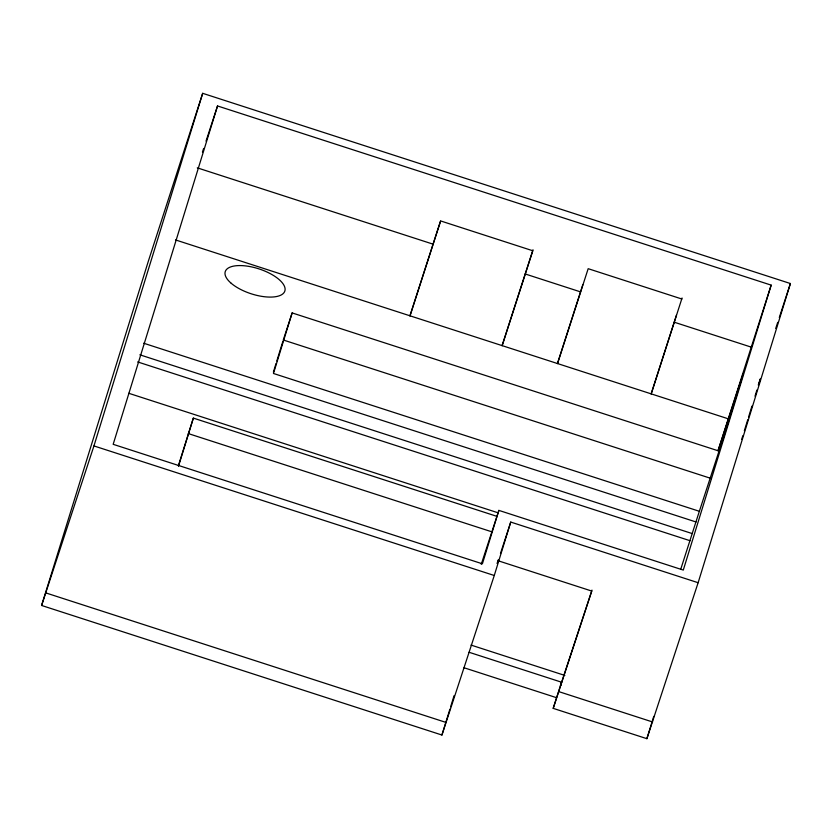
<?xml version="1.0" encoding="UTF-8"?>
<svg xmlns="http://www.w3.org/2000/svg" width="832" height="832" viewBox="0 0 832 832"><rect width="100%" height="100%" fill="white"/><g stroke="black" fill="none" stroke-linecap="round" stroke-linejoin="round"><path stroke-width="1.25" d="M698.131 582.712L510.744 522.07L494.27 575.494L441.927 735.03L41.6 605.467L148.377 261.082L202.686 93.319L790.4 283.525L698.131 582.712L646.89 738.681L553.197 708.365L561.548 682.198L469.092 652.278M41.6 605.467L93.943 445.931L202.686 93.319M217.526 105.955L113.173 444.319L482.394 563.815L498.878 510.39L683.29 570.076L771.17 285.126L217.526 105.955L206.014 141.149M178.391 465.66L193.346 418.101L497.11 516.412M178.495 466.232L193.346 418.101M273.385 372.133L276.047 363.48M276.806 361.005L282.911 341.234M699.348 511.295L724.641 433.93L743.309 373.381L718.026 450.746L292.136 312.915L273.468 373.474L699.348 511.295L680.722 569.286M441.927 735.03L449.894 709.186M450.653 706.732L454.074 695.656M561.548 682.198L560.456 685.766L591.978 590.117M718.026 450.746L771.17 285.126M646.89 738.681L653.765 716.404M741.676 439.442L742.82 435.729M744.338 430.789L747.77 419.671M748.53 417.196L751.962 406.078M755.009 396.188L756.912 390.01M758.441 385.07L760.344 378.893L758.337 385.029M410.051 315.827L440.669 220.948L532.802 250.765L502.195 345.644M557.554 363.563L588.172 268.684L681.866 299.01M651.248 393.89L682.063 297.991M409.916 315.827L440.471 221.156M502.06 345.644L533.01 249.756M557.419 363.563L582.785 284.773M651.113 393.879L676.478 315.099M202.446 152.069L203.642 148.429M292.136 312.915L283.286 339.997L711.402 478.556M481.25 564.325L498.878 510.39M497.068 563.493L498.285 559.79M500.469 553.498L510.744 522.07M553.197 708.365L591.791 591.074L498.098 560.747M775.726 328.432L777.702 322.358M779.293 317.502L790.4 283.525M197.288 167.846L433.077 244.161M525.221 273.978L580.58 291.897M674.274 322.223L750.932 347.027M175.5 239.918L727.906 418.694M143.645 343.21L696.051 521.986M139.849 354.806L692.255 533.593M137.654 361.93L690.061 540.717M128.773 393.286L498.285 512.876M188.292 433.576L492.045 531.887M93.943 445.931L494.27 575.494M471.006 645.07L564.855 675.438M558.917 691.662L652.61 721.978M464.027 667.753L556.494 697.674M45.895 592.935L446.222 722.498M231.244 283.317A31.335 13.042 18.1 0 0 282.849 293.873A31.335 13.042 18.1 0 0 251.046 266.791A31.335 13.042 18.1 0 0 231.244 283.317"/></g></svg>
